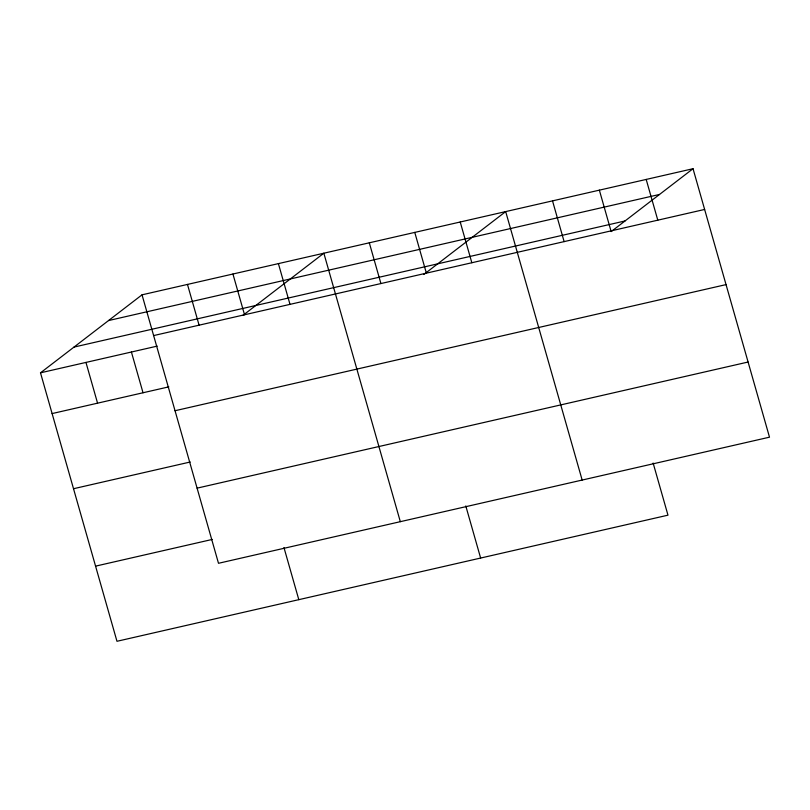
<?xml version="1.0" encoding="UTF-8"?>
<svg xmlns="http://www.w3.org/2000/svg" width="810" height="810" viewBox="0 0 810 810"><rect width="100%" height="100%" fill="white"/><g stroke="black" fill="none" stroke-linecap="round" stroke-linejoin="round"><path stroke-width="1.21" d="M653.133 463.057L667.977 515.17L116.974 641.287L40.5 372.823L142.023 294.83L693.026 168.713L769.5 437.177L218.498 563.294L142.023 294.83M243.02 315.313L323.848 253.206L400.322 521.67M423.873 274.448L505.683 211.592L582.157 480.057M611.216 231.569L693.026 168.713M108.52 320.568L659.522 194.451M74.004 347.085L625.006 220.968M153.627 335.583L704.629 209.456M40.5 372.823L157.221 346.113M52.103 413.576L168.824 386.856M175.031 410.731L726.043 284.604M73.518 488.724L190.228 462.004M197.083 488.147L748.096 362.029M95.57 566.139L212.281 539.43M646.188 179.435L657.801 220.178M599.36 190.148L610.963 230.901M552.521 200.87L564.124 241.623M460.222 222.001L471.835 262.744M414.771 232.399L426.374 273.152M465.791 505.936L480.634 558.049M369.309 242.808L380.913 283.551M278.397 263.615L290 304.368M232.936 274.023L244.539 314.766M283.956 547.55L298.809 599.673M187.474 284.421L199.088 325.175M131.412 352.016L143.026 392.769M85.961 362.424L97.564 403.167"/></g></svg>
